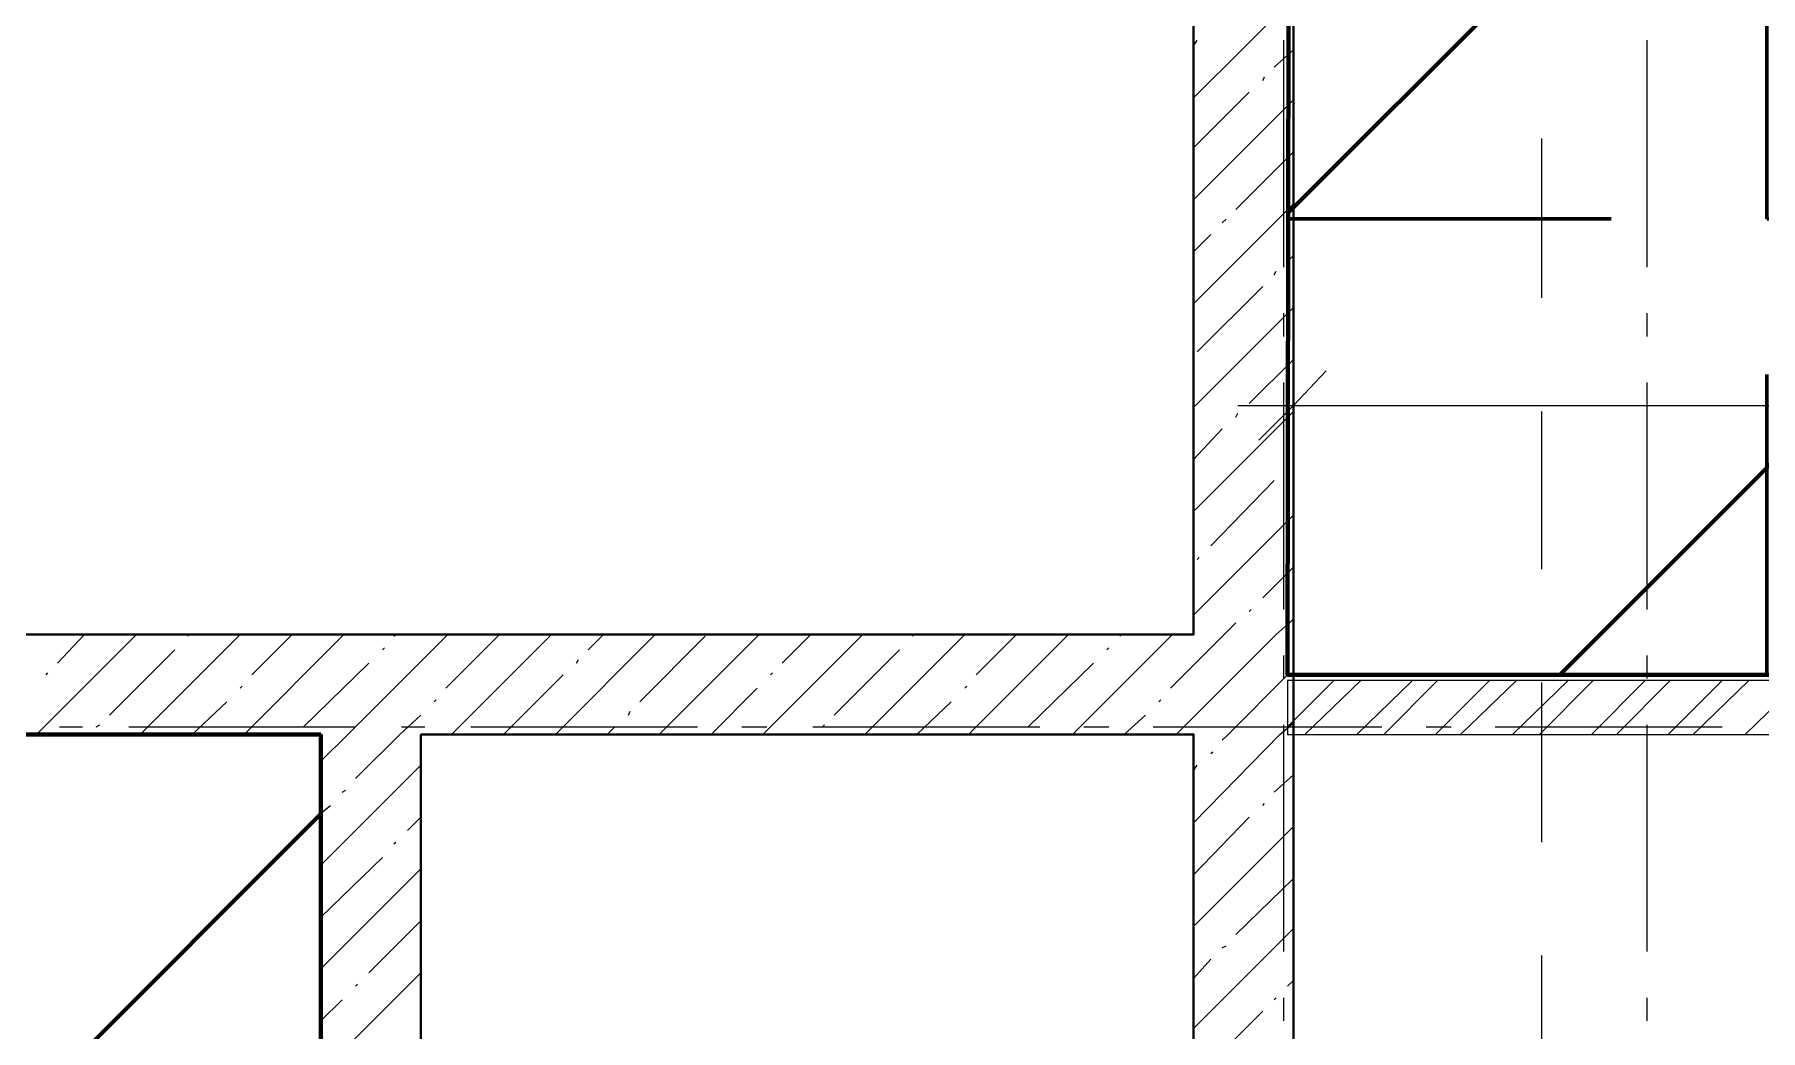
# Model space of a CAD drawing. Header units: millimetres. Extents: x -213911 to 415037, y -3642 to 107391.
# Drawn here: x -167266 to -163462, y 19587 to 21781 of the extents above; entities that cross this region are included whole.
import ezdxf

# ---------------------------------------------------------------- set-up
doc = ezdxf.new("R2010")
doc.units = ezdxf.units.MM
for name, color, linetype, lineweight in [('9.1 Стен подвал шпак', 160, 'Continuous', 90), ('9.2 Потолок подвал шпак', 90, 'Continuous', 60), ('9.3 клининг подвал', 190, 'Continuous', 60), ('Оси', 7, 'Continuous', 9)]:
    doc.layers.add(name, color=color, linetype=linetype, lineweight=lineweight)

msp = doc.modelspace()

# ---------------------------------------------------------------- hatches: boundary and pattern name
at = {"layer": '9.2 Потолок подвал шпак'}
h = msp.add_hatch(dxfattribs=at)
h.set_pattern_fill('ANGLE', color=256, scale=180)
h.set_pattern_definition([(0, (0, 0), (0, 1257.3), [914.4, -342.9]), (90, (0, 0), (-1257.3, 8e-14), [914.4, -342.9])])
h.paths.add_polyline_path([(-154574.3, 32147.6), (-164487.3, 32141.2), (-164504.3, 20370.5), (-157298.2, 20370.5), (-157298.2, 16278.2), (-155154.6, 16274), (-155154.6, 17155.2), (-154574.3, 17155.2)])
h.paths.add_polyline_path([(-158658.1, 28512.8), (-158158.2, 28512.8), (-158158.2, 28012.9), (-158658.1, 28012.9)], flags=16)
h.paths.add_polyline_path([(-158658.1, 22531.1), (-158158.2, 22531.1), (-158158.2, 22026.9), (-158658.1, 22026.9)], flags=16)
at = {"layer": '9.3 клининг подвал'}
h = msp.add_hatch(dxfattribs=at)
h.set_pattern_fill('ANSI32', color=256, scale=180)
h.paths.add_polyline_path([(-154574.3, 32147.6), (-164487.3, 32141.2), (-164504.3, 20370.5), (-157298.2, 20370.5), (-157298.2, 16278.2), (-155154.6, 16274), (-155154.6, 17155.2), (-154574.3, 17155.2)])
h.paths.add_polyline_path([(-158658.1, 28512.8), (-158158.2, 28512.8), (-158158.2, 28012.9), (-158658.1, 28012.9)], flags=16)
h.paths.add_polyline_path([(-158658.1, 22531.1), (-158158.2, 22531.1), (-158158.2, 22026.9), (-158658.1, 22026.9)], flags=16)
h = msp.add_hatch(dxfattribs=at)
h.set_pattern_fill('ANSI32', color=256, scale=180)
h.paths.add_polyline_path([(-155078.4, 16155.4), (-164491.5, 16155.4), (-164491.5, 15486), (-166635.1, 15486), (-166635.1, 20239.2), (-167965.3, 20239.2), (-167965.3, 15752.9), (-167967.8, 15486), (-168333.9, 15486), (-170206.4, 15486), (-170206.4, 15956.3), (-178323.2, 15956.3), (-178323.2, 20239.2), (-180123.7, 20239.2), (-180123.7, 19036.1), (-180475.3, 19036.1), (-180475.3, 16155.4), (-205291.8, 16155.4), (-205291.8, 16655.3), (-206511.8, 16655.3), (-206511.8, 16155.4), (-206791.4, 16155.4), (-206791.4, 13151.8), (-168384.7, 13151.8), (-155078.4, 13151.8)])

# ---------------------------------------------------------------- linework, layer by layer
at = {"lineweight": 40}
for points in [[(-166414.8, 15685.1), (-166414.8, 15816.5), (-166414.8, 19315.7), (-164711.8, 19315.7), (-164491.5, 19315.7), (-164491.5, 20239.2), (-164491.5, 20459.5), (-164491.5, 21959.2), (-164711.8, 21959.2), (-164711.8, 20459.5), (-168113.6, 20459.5), (-168113.6, 26831), (-168333.9, 26831), (-168333.9, 20239.2), (-168333.9, 16456.2), (-168333.9, 15604.7)], [(-168333.9, 15486), (-168113.6, 15486), (-167914.5, 15486), (-167914.5, 15706.3), (-168113.6, 15706.3), (-168113.6, 16456.2), (-168113.6, 20239.2), (-166635.1, 20239.2), (-166635.1, 19536), (-166635.1, 15816.5), (-166635.1, 15486), (-166414.8, 15486)]]:
    msp.add_lwpolyline(points, dxfattribs=at)
at = {"lineweight": 18}
msp.add_lwpolyline([(-164419.5, 21039.9), (-164491.5, 20963.6), (-164567.8, 20887.4)], dxfattribs=at)
at = {"lineweight": 40}
msp.add_lwpolyline([(-166414.8, 20239.2), (-164711.8, 20239.2), (-164711.8, 19536), (-166414.8, 19536)], close=True, dxfattribs=at)
at = {"layer": '9.1 Стен подвал шпак'}
msp.add_lwpolyline([(-155154.6, 16274), (-155154.6, 17155.2), (-154574.3, 17155.2), (-154574.3, 32147.6), (-164487.3, 32141.2), (-164504.3, 20370.5), (-157298.2, 20370.5), (-157298.2, 16278.2)], close=True, dxfattribs=at)
msp.add_lwpolyline([(-178323.2, 15956.3), (-170206.4, 15956.3), (-170206.4, 15486), (-168333.9, 15486), (-167967.8, 15486), (-167965.3, 15752.9), (-167965.3, 20239.2), (-166635.1, 20239.2), (-166635.1, 15486), (-164491.5, 15486), (-164491.5, 16155.4), (-155078.4, 16155.4), (-155078.4, 13151.8), (-168384.7, 13151.8), (-206791.4, 13151.8)], dxfattribs=at)
at = {"layer": 'Оси', "lineweight": 9}
for points in [[(-164711.8, 21641.4), (-164491.5, 21861.7)], [(-164711.8, 21755.8), (-164703.4, 21768.5)], [(-164512.7, 21268.6), (-164512.7, 21768.5)], [(-163712.1, 21268.6), (-163712.1, 21768.5)], [(-164533.9, 21709.2), (-164491.5, 21747.4)], [(-164559.3, 21679.6), (-164555.1, 21688)], [(-164711.8, 21531.3), (-164589, 21654.2)], [(-164711.8, 21416.9), (-164491.5, 21637.2)], [(-163945.1, 21552.5), (-163945.1, 21200.9)], [(-164618.6, 21395.7), (-164491.5, 21522.8)], [(-164711.8, 21188.2), (-164491.5, 21408.4)], [(-164648.3, 21366.1), (-164639.8, 21374.6)], [(-164711.8, 21302.5), (-164673.7, 21340.7)], [(-164504.3, 21281.4), (-164491.5, 21294.1)], [(-164533.9, 21251.7), (-164529.7, 21260.2)], [(-164703.4, 21082.2), (-164559.3, 21226.3)], [(-164711.8, 20959.4), (-164491.5, 21179.7)], [(-164512.7, 21116.1), (-164512.7, 21167)], [(-163712.1, 21116.1), (-163712.1, 21167)], [(-164589, 20967.9), (-164491.5, 21065.3)], [(-164491.5, 21069.5), (-164491.5, 20963.6), (-164491.5, 20845)], [(-164512.7, 20514.6), (-164512.7, 21014.5)], [(-163712.1, 20514.6), (-163712.1, 21014.5)], [(-164614.4, 20963.6), (-160492.4, 20963.6), (-157179.6, 20963.6)], [(-164711.8, 20730.6), (-164491.5, 20950.9)], [(-164618.6, 20938.2), (-164614.4, 20946.7)], [(-163945.1, 20950.9), (-163945.1, 20603.5)], [(-164711.8, 20845), (-164648.3, 20912.8)], [(-164504.3, 20823.8), (-164500, 20832.3)], [(-164673.7, 20654.4), (-164533.9, 20798.4)], [(-164711.8, 20501.9), (-164491.5, 20722.2)], [(-164703.4, 20624.7), (-164699.1, 20629)], [(-164559.3, 20540), (-164491.5, 20607.8)], [(-164589, 20510.3), (-164584.7, 20514.6)], [(-164762.7, 20340.9), (-164644.1, 20459.5), (-164618.6, 20484.9)], [(-164750, 20239.2), (-164529.7, 20459.5), (-164491.5, 20493.4)], [(-167262.1, 20239.2), (-167041.8, 20459.5)], [(-167215.5, 20396), (-167156.2, 20459.5)], [(-167033.3, 20239.2), (-166813.1, 20459.5)], [(-166927.4, 20455.3), (-166927.4, 20459.5)], [(-166804.6, 20239.2), (-166584.3, 20459.5)], [(-166787.6, 20370.5), (-166698.7, 20459.5)], [(-166635.1, 20179.9), (-166575.8, 20239.2), (-166355.5, 20459.5)], [(-166499.6, 20425.6), (-166495.3, 20429.8)], [(-166474.2, 20455.3), (-166469.9, 20459.5)], [(-166359.8, 20340.9), (-166241.2, 20459.5)], [(-166347.1, 20239.2), (-166126.8, 20459.5)], [(-166118.3, 20239.2), (-165898, 20459.5)], [(-166046.3, 20425.6), (-166012.4, 20459.5)], [(-165931.9, 20311.2), (-165787.9, 20455.3)], [(-165889.5, 20239.2), (-165669.2, 20459.5)], [(-165660.8, 20239.2), (-165440.5, 20459.5)], [(-165618.4, 20396), (-165554.9, 20459.5)], [(-165436.2, 20239.2), (-165216, 20459.5)], [(-165330.3, 20455.3), (-165330.3, 20459.5)], [(-165207.5, 20239.2), (-164987.2, 20459.5)], [(-165190.5, 20370.5), (-165101.6, 20459.5)], [(-164978.7, 20239.2), (-164758.4, 20459.5)], [(-164902.5, 20425.6), (-164898.2, 20429.8)], [(-164872.8, 20455.3), (-164872.8, 20459.5)], [(-167101.1, 20281.6), (-166957.1, 20425.6)], [(-166673.3, 20256.2), (-166529.2, 20396)], [(-166071.7, 20396), (-166067.5, 20404.4)], [(-165504, 20281.6), (-165360, 20425.6)], [(-165076.2, 20256.2), (-164932.1, 20396)], [(-164512.7, 20362.1), (-164512.7, 20412.9)], [(-163712.1, 20362.1), (-163712.1, 20412.9)], [(-167240.9, 20370.5), (-167236.7, 20374.8)], [(-166232.7, 20239.2), (-166101.4, 20370.5)], [(-165643.8, 20370.5), (-165639.6, 20374.8)], [(-164648.3, 20226.5), (-164635.6, 20239.2), (-164504.3, 20370.5)], [(-164504.3, 20256.2), (-164402.6, 20357.8)], [(-160492.4, 20357.8), (-164504.3, 20357.8), (-164504.3, 20239.2), (-160488.2, 20239.2)], [(-164466.1, 20239.2), (-164343.3, 20357.8)], [(-164351.7, 20239.2), (-164228.9, 20357.8)], [(-164292.4, 20239.2), (-164173.8, 20357.8)], [(-164178.1, 20239.2), (-164059.4, 20357.8)], [(-164123, 20239.2), (-164000.1, 20357.8)], [(-164008.6, 20239.2), (-163885.7, 20357.8)], [(-163949.3, 20239.2), (-163830.7, 20357.8)], [(-163945.1, 20353.6), (-163945.1, 20002)], [(-163834.9, 20239.2), (-163716.3, 20357.8)], [(-163779.8, 20239.2), (-163661.2, 20357.8)], [(-163665.5, 20239.2), (-163546.8, 20357.8)], [(-163610.4, 20239.2), (-163487.5, 20357.8)], [(-163496, 20239.2), (-163373.1, 20357.8)], [(-166813.1, 20340.9), (-166808.8, 20345.1)], [(-166385.2, 20311.2), (-166381, 20315.5)], [(-165775.2, 20239.2), (-165673.5, 20340.9)], [(-165216, 20340.9), (-165211.7, 20345.1)], [(-164788.1, 20311.2), (-164783.9, 20315.5)], [(-166919, 20239.2), (-166842.7, 20311.2)], [(-166558.9, 20141.8), (-166461.4, 20239.2), (-166414.8, 20281.6)], [(-165957.3, 20281.6), (-165953.1, 20290)], [(-165321.9, 20239.2), (-165245.6, 20311.2)], [(-164864.3, 20239.2), (-164817.7, 20281.6)], [(-167211.3, 20256.2), (-167160.4, 20256.2)], [(-167130.8, 20256.2), (-167122.3, 20260.4)], [(-167058.8, 20256.2), (-166558.9, 20256.2)], [(-166457.2, 20256.2), (-166406.4, 20256.2)], [(-166304.7, 20256.2), (-165804.8, 20256.2)], [(-166003.9, 20239.2), (-165987, 20256.2)], [(-165707.4, 20256.2), (-165652.3, 20256.2)], [(-165550.6, 20256.2), (-165050.7, 20256.2)], [(-165529.4, 20256.2), (-165525.2, 20260.4)], [(-164953.3, 20256.2), (-164898.2, 20256.2)], [(-164800.8, 20256.2), (-164296.7, 20256.2)], [(-164711.8, 20044.3), (-164521.2, 20239.2), (-164491.5, 20264.6)], [(-164512.7, 19760.5), (-164512.7, 20260.4)], [(-164199.2, 20256.2), (-164144.2, 20256.2)], [(-164046.7, 20256.2), (-163546.8, 20256.2)], [(-163712.1, 19760.5), (-163712.1, 20260.4)], [(-164673.7, 20196.8), (-164669.5, 20201.1)], [(-166635.1, 19951.1), (-166414.8, 20171.4)], [(-164711.8, 20158.7), (-164703.4, 20171.4)], [(-164533.9, 20112.1), (-164491.5, 20150.2)], [(-166588.5, 20112.1), (-166580.1, 20116.4)], [(-164559.3, 20082.5), (-164555.1, 20086.7)], [(-166635.1, 20065.5), (-166614, 20082.5)], [(-166444.5, 20027.4), (-166414.8, 20057)], [(-164711.8, 19930), (-164589, 20057)], [(-164711.8, 19815.6), (-164491.5, 20035.9)], [(-166474.2, 19997.7), (-166469.9, 20002)], [(-166635.1, 19836.8), (-166499.6, 19968.1)], [(-166635.1, 19722.4), (-166414.8, 19942.7)], [(-164618.6, 19798.6), (-164491.5, 19921.5)], [(-166529.2, 19713.9), (-166414.8, 19828.3)], [(-164711.8, 19591.1), (-164491.5, 19811.3)], [(-164648.3, 19769), (-164639.8, 19773.2)], [(-163945.1, 19752), (-163945.1, 19400.4)], [(-166635.1, 19493.6), (-166592.8, 19536), (-166414.8, 19713.9)], [(-164711.8, 19701.2), (-164673.7, 19743.6)], [(-166558.9, 19684.3), (-166554.6, 19688.5)], [(-164504.3, 19684.3), (-164491.5, 19697)], [(-166635.1, 19608), (-166588.5, 19654.6)], [(-164533.9, 19654.6), (-164529.7, 19658.8)], [(-164512.7, 19608), (-164512.7, 19658.8)], [(-163712.1, 19608), (-163712.1, 19658.8)], [(-166414.8, 19599.5), (-166414.8, 19599.5)], [(-164703.4, 19485.1), (-164559.3, 19629.2)]]:
    msp.add_lwpolyline(points, dxfattribs=at)

doc.saveas('drawing.dxf')
